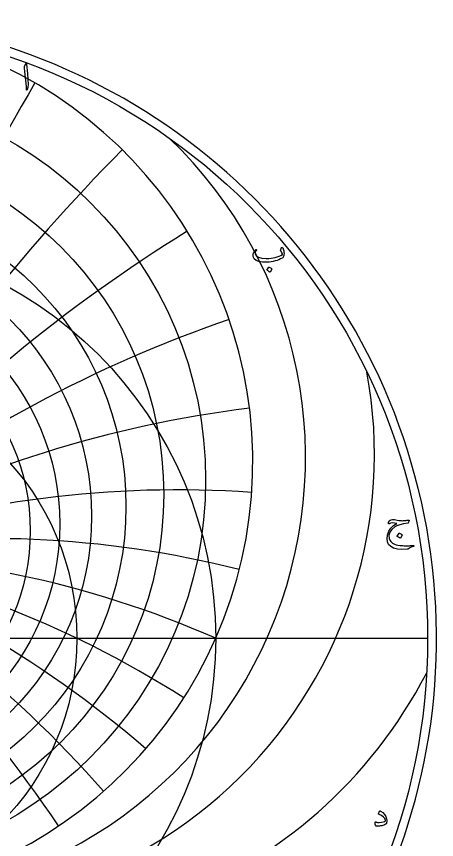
# Model space of a CAD drawing. Header units: millimetres. Extents: x -69 to 69, y -69 to 71.
# Drawn here: x 22.4 to 68.9, y -22.3 to 68.9 of the extents above; entities that cross this region are included whole.
import ezdxf

# ---------------------------------------------------------------- set-up
doc = ezdxf.new("R2010")
doc.units = ezdxf.units.MM
for name, color, linetype in [('CUT_OUTER', 1, 'Continuous'), ('ENGRAVE', 7, 'Continuous'), ('ENGRAVE_FINE', 8, 'Continuous'), ('TEXT', 5, 'Continuous')]:
    doc.layers.add(name, color=color, linetype=linetype)

msp = doc.modelspace()

# ---------------------------------------------------------------- linework, layer by layer
at = {"layer": 'CUT_OUTER'}
msp.add_arc((-0.0002, -0.0002), 68.9324, 142.382592, 87.802872, dxfattribs=at)
at = {"layer": 'ENGRAVE'}
msp.add_lwpolyline([(-67.95, 0), (67.95, 0)], dxfattribs=at)
for centre, radius in [((0, 0), 67.95), ((0, 17.5382), 43.3652), ((0, 15.9243), 38.7263), ((0, 14.6095), 34.5449), ((0, 0), 44.4794), ((0, 13.5298), 30.7301), ((0, 12.6384), 27.2123), ((0, 11.9004), 23.9365), ((0, 0), 29.1157)]:
    msp.add_circle(centre, radius, dxfattribs=at)
for centre, radius, start, end in [((0, 19.5405), 48.5823, 99.027729, 80.972271), ((5.3607, 20.0064), 49.0653, 266.919277, 46.183511), ((11.7515, 20.3542), 50.3071, 259.032137, 10.443524), ((0, -101.2468), 110.5862, 66.283333, 113.716667), ((0, -101.2468), 110.5862, 66.283333, 113.716667), ((20.6075, 20.6075), 53.1766, 249.098189, 332.65673)]:
    msp.add_arc(centre, radius, start, end, dxfattribs=at)
at = {"layer": 'ENGRAVE_FINE'}
for centre, radius, start, end in [((303.8332, -101.2468), 323.3326, 149.774917, 166.865027), ((303.8332, -101.2468), 323.3326, 149.774917, 166.865027), ((191.541, -101.2468), 221.1725, 135.375412, 160.152882), ((191.541, -101.2468), 221.1725, 135.375412, 160.152882), ((131.7916, -101.2468), 172.0417, 121.725679, 153.263666), ((131.7916, -101.2468), 172.0417, 121.725679, 153.263666), ((-92.7929, -101.2468), 144.3601, 33.867376, 71.067234), ((-92.7929, -101.2468), 144.3601, 33.867376, 71.067234), ((92.7929, -101.2468), 144.3601, 108.932766, 146.132624), ((92.7929, -101.2468), 144.3601, 108.932766, 146.132624), ((-63.847, -101.2468), 127.694, 41.309723, 82.969266), ((-63.847, -101.2468), 127.694, 41.309723, 82.969266), ((63.847, -101.2468), 127.694, 97.030734, 138.690277), ((63.847, -101.2468), 127.694, 97.030734, 138.690277), ((-40.2501, -101.2468), 117.6834, 49.138384, 94.002236), ((-40.2501, -101.2468), 117.6834, 49.138384, 94.002236), ((40.2501, -101.2468), 117.6834, 85.997764, 130.861616), ((40.2501, -101.2468), 117.6834, 85.997764, 130.861616), ((-19.4993, -101.2468), 112.2922, 57.434211, 104.224892), ((-19.4993, -101.2468), 112.2922, 57.434211, 104.224892), ((19.4993, -101.2468), 112.2922, 75.775108, 122.565789), ((19.4993, -101.2468), 112.2922, 75.775108, 122.565789)]:
    msp.add_arc(centre, radius, start, end, dxfattribs=at)
at = {"layer": 'TEXT'}
for points in [[(23.4161, 63.5991), (23.4571, 63.6784), (23.49, 63.7063), (23.5149, 63.6827), (23.5318, 63.6077), (23.6304, 62.5575), (23.6891, 61.9129), (23.7022, 61.398), (23.6698, 61.0128), (23.5918, 60.7572), (23.5776, 60.7363), (23.565, 60.725), (23.554, 60.7234), (23.5447, 60.7315), (23.5372, 60.744), (23.5318, 60.7604), (23.5286, 60.7805), (23.5275, 60.8043), (23.5275, 60.99), (23.5189, 61.1869), (23.5018, 61.3951), (23.4761, 61.6145), (23.4704, 61.6718), (23.4536, 61.8266), (23.4254, 62.079), (23.3861, 62.4289), (23.2918, 63.2047), (23.2896, 63.246), (23.2918, 63.284), (23.2982, 63.3189), (23.3089, 63.3505)], [(51.8609, 43.2796), (51.8897, 43.2434), (51.9161, 43.2035), (51.9401, 43.1598), (51.9617, 43.1124), (51.9808, 43.0615), (51.9976, 43.0074), (52.0119, 42.9501), (52.0238, 42.8895), (52.0394, 42.7679), (52.0431, 42.6473), (52.0351, 42.5278), (52.0153, 42.4094), (51.9852, 42.3039), (51.9467, 42.2187), (51.8995, 42.1539), (51.8438, 42.1094), (51.667, 42.0159), (51.4794, 41.9326), (51.2812, 41.8594), (51.0722, 41.7965), (50.8526, 41.7442), (50.6222, 41.7032), (50.381, 41.6735), (50.1292, 41.655), (49.6572, 41.6598), (49.2698, 41.7257), (48.967, 41.8527), (48.749, 42.0408), (48.6595, 42.1879), (48.6182, 42.3462), (48.6252, 42.5158), (48.6804, 42.6966), (48.699, 42.7356), (48.7206, 42.7754), (48.7451, 42.816), (48.7726, 42.8574), (48.803, 42.8996), (48.8363, 42.9426), (48.8726, 42.9864), (48.9119, 43.031), (48.925, 43.0436), (48.9387, 43.0513), (48.9528, 43.0543), (48.9676, 43.0524), (48.9775, 43.0486), (48.9858, 43.0417), (48.9925, 43.0315), (48.9976, 43.0181), (49, 43.0055), (48.9987, 42.9935), (48.9936, 42.9819), (48.9847, 42.971), (48.948, 42.9273), (48.9151, 42.882), (48.8859, 42.8351), (48.8604, 42.7866), (48.843, 42.7403), (48.8336, 42.6956), (48.8323, 42.6524), (48.839, 42.6109), (48.9729, 42.3684), (49.2248, 42.1983), (49.5945, 42.1005), (50.0821, 42.0751), (50.3501, 42.0854), (50.6055, 42.1078), (50.8484, 42.1422), (51.0787, 42.1887), (51.2966, 42.2472), (51.5025, 42.3178), (51.6963, 42.4005), (51.8781, 42.4952), (51.8604, 42.5836), (51.8202, 42.6816), (51.7575, 42.7893), (51.6723, 42.9067), (51.6697, 42.9179), (51.6702, 42.9388), (51.6739, 42.9693), (51.6809, 43.0095), (51.6828, 43.0136), (51.6841, 43.017), (51.6849, 43.02), (51.6852, 43.0224), (51.6991, 43.077), (51.7195, 43.1381), (51.7463, 43.2056), (51.7795, 43.2796), (51.7942, 43.3021), (51.8127, 43.3096), (51.835, 43.3021), (51.8609, 43.2796)], [(50.365, 41.0978), (50.3703, 41.1031), (50.3778, 41.1063), (50.3875, 41.1074), (50.3993, 41.1063), (50.4826, 41.0726), (50.5611, 41.0313), (50.6347, 40.9826), (50.7036, 40.9263), (50.7103, 40.9177), (50.7132, 40.9092), (50.7124, 40.9006), (50.7079, 40.892), (50.5064, 40.5663), (50.4989, 40.5585), (50.4893, 40.5566), (50.4775, 40.5606), (50.4636, 40.5705), (50.4515, 40.5791), (50.4325, 40.592), (50.4065, 40.6091), (50.3735, 40.6306), (50.3331, 40.6563), (50.2846, 40.6863), (50.2281, 40.7206), (50.1635, 40.7591), (50.1549, 40.7656), (50.1506, 40.772), (50.1506, 40.7784), (50.1549, 40.7849)], [(65.8925, 13.0116), (65.7896, 12.7801), (65.7802, 12.7648), (65.7693, 12.7533), (65.7567, 12.7455), (65.7425, 12.7415), (65.2669, 12.6665), (64.8691, 12.5743), (64.549, 12.465), (64.3065, 12.3386), (63.9665, 12.0613), (63.7482, 11.7567), (63.6515, 11.4248), (63.6764, 11.0655), (63.7519, 10.871), (63.88, 10.699), (64.0606, 10.5495), (64.2936, 10.4225), (64.4573, 10.3657), (64.6612, 10.3197), (64.9053, 10.2843), (65.1895, 10.2597), (65.3406, 10.2524), (65.4896, 10.2479), (65.6364, 10.246), (65.781, 10.2468), (65.923, 10.25), (66.0618, 10.2554), (66.1974, 10.2629), (66.3297, 10.2725), (66.3608, 10.2747), (66.3854, 10.2725), (66.4037, 10.2661), (66.4154, 10.2554), (66.4219, 10.2422), (66.424, 10.2286), (66.4219, 10.2144), (66.4154, 10.1996), (66.4108, 10.1917), (66.4053, 10.1852), (66.399, 10.18), (66.3919, 10.1761), (66.3842, 10.1727), (66.3763, 10.1691), (66.3682, 10.1652), (66.3597, 10.1611), (66.2362, 10.1217), (66.1272, 10.0807), (66.0326, 10.0381), (65.9525, 9.9939), (65.9012, 9.962), (65.8545, 9.935), (65.8123, 9.9127), (65.7746, 9.8953), (65.7421, 9.8819), (65.7151, 9.8717), (65.6938, 9.8648), (65.6782, 9.861), (65.092, 9.8393), (64.5937, 9.8814), (64.1833, 9.9872), (63.8607, 10.1568), (63.6276, 10.3893), (63.4899, 10.6797), (63.4476, 11.028), (63.5007, 11.4341), (63.641, 11.8432), (63.8607, 12.1918), (64.1597, 12.4798), (64.538, 12.7072), (64.2701, 12.7584), (64.0365, 12.7704), (63.8371, 12.7434), (63.6721, 12.6772), (63.6576, 12.6719), (63.6443, 12.6686), (63.6319, 12.6676), (63.6207, 12.6686), (63.6113, 12.6721), (63.6046, 12.6783), (63.6006, 12.6871), (63.5992, 12.6986), (63.6051, 12.752), (63.6142, 12.8047), (63.6266, 12.857), (63.6421, 12.9087), (63.6968, 13.0091), (63.7836, 13.0834), (63.9025, 13.1313), (64.0536, 13.153), (64.1492, 13.1522), (64.269, 13.1412), (64.4129, 13.1201), (64.5808, 13.0887), (64.7542, 13.0574), (64.9141, 13.0362), (65.0607, 13.0252), (65.1938, 13.0244), (65.2578, 13.0272), (65.3256, 13.0314), (65.3971, 13.0369), (65.4724, 13.0437), (65.5515, 13.0521), (65.6342, 13.0625), (65.7208, 13.0747), (65.8111, 13.0887), (65.8628, 13.0903), (65.8936, 13.078), (65.9035, 13.0517), (65.8925, 13.0116)], [(64.7866, 11.6227), (64.7919, 11.6281), (64.7995, 11.6313), (64.8091, 11.6324), (64.8209, 11.6313), (64.9042, 11.5976), (64.9827, 11.5563), (65.0564, 11.5076), (65.1252, 11.4513), (65.1319, 11.4427), (65.1349, 11.4341), (65.1341, 11.4256), (65.1295, 11.417), (64.928, 11.0912), (64.9205, 11.0835), (64.9109, 11.0816), (64.8991, 11.0856), (64.8852, 11.0955), (64.8731, 11.1041), (64.8541, 11.1169), (64.8281, 11.1341), (64.7952, 11.1555), (64.7547, 11.1812), (64.7062, 11.2112), (64.6497, 11.2455), (64.5851, 11.2841), (64.5766, 11.2905), (64.5723, 11.297), (64.5723, 11.3034), (64.5766, 11.3098)], [(62.5118, -19.423), (62.5288, -19.3719), (62.5455, -19.326), (62.562, -19.2851), (62.5782, -19.2494), (62.5939, -19.2184), (62.6088, -19.192), (62.6228, -19.1702), (62.6361, -19.1529), (62.6567, -19.1363), (62.68, -19.1293), (62.706, -19.132), (62.7347, -19.1443), (62.9884, -19.3145), (63.1837, -19.5119), (63.3206, -19.7367), (63.3991, -19.9888), (63.4101, -20.0608), (63.4173, -20.1313), (63.4208, -20.2001), (63.4205, -20.2674), (63.4162, -20.3325), (63.4077, -20.3949), (63.3948, -20.4547), (63.3777, -20.5117), (63.3624, -20.5423), (63.3423, -20.5696), (63.3174, -20.5937), (63.2876, -20.6146), (63.1853, -20.6647), (63.0797, -20.7078), (62.971, -20.744), (62.859, -20.7732), (62.7443, -20.796), (62.6275, -20.8128), (62.5086, -20.8238), (62.3875, -20.8289), (62.2439, -20.8048), (62.156, -20.7239), (62.1239, -20.5862), (62.1474, -20.3917), (62.1555, -20.3705), (62.1667, -20.3542), (62.1812, -20.3427), (62.1989, -20.336), (62.2141, -20.3379), (62.23, -20.3435), (62.2463, -20.3529), (62.2632, -20.366), (62.3154, -20.3941), (62.3864, -20.4099), (62.4762, -20.4134), (62.5847, -20.4046), (62.8201, -20.3703), (63.0122, -20.3317), (63.1609, -20.2888), (63.2662, -20.2417), (63.2716, -20.2352), (63.2748, -20.2245), (63.2759, -20.2095), (63.2748, -20.1902), (63.2022, -19.9877), (63.0615, -19.8087), (62.8528, -19.6534), (62.5761, -19.5216), (62.5399, -19.5025), (62.5171, -19.4798), (62.5078, -19.4532), (62.5118, -19.423)]]:
    msp.add_lwpolyline(points, close=True, dxfattribs=at)

doc.saveas('drawing.dxf')
